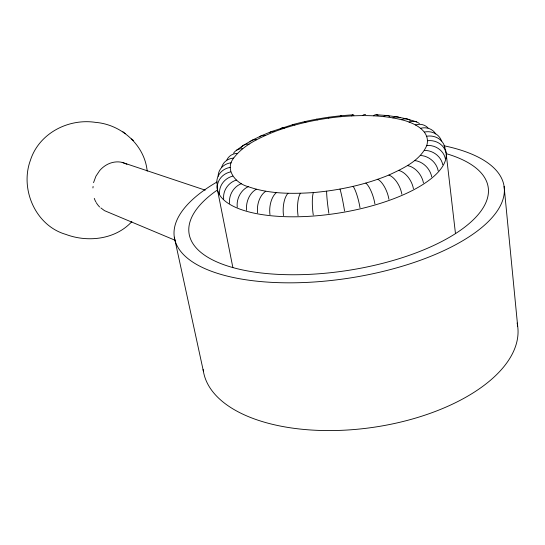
<?xml version="1.0" encoding="UTF-8"?>
<svg xmlns="http://www.w3.org/2000/svg" width="545" height="545" viewBox="0 0 545 545"><rect width="100%" height="100%" fill="white"/><g stroke="black" fill="none" stroke-linecap="round" stroke-linejoin="round"><path stroke-width="0.82" d="M92.923 187.943L93.1 186.438M426.81 145.454C431.041 130.418 413.178 122.516 401.433 119.702C381.425 114.818 360.579 114.947 340.175 116.739C317.715 119.021 295.438 123.77 274.285 131.733C259.379 137.851 243.649 144.861 233.669 158.064C224.206 169.877 236.155 183.679 248.234 186.683C269.06 193.986 291.589 194.013 313.361 192.576C339.188 190.314 364.864 184.891 388.892 175.034C403.273 168.296 419.997 160.864 426.81 145.454A16.929 15.328 13.6 0 1 445.388 158.868M93.542 182.67L95.9 176.253L99.646 170.619A25.377 22.447 -69 0 1 122.175 162.39L205.192 190.137M131.87 221.604C115.499 239.528 87.806 242.695 65.843 234.398C35.561 225.691 19.722 189.217 30.418 160.278C39.049 133.28 68.35 118.231 95.552 122.373C121.263 124.458 144.67 144.997 147.184 171.13M236.36 150.345L243.288 145.426M243.915 145.052L251.926 140.372L260.966 135.937M261.471 135.705L271.315 131.618L293.101 124.526M293.353 124.451C312.789 119.219 332.75 116.003 352.847 114.859M376.214 114.729L386.957 115.533M387.529 115.595L397.618 116.984L407.544 119.103L416.55 121.896M122.175 162.39L126.924 164.263M175.061 240.25L104.47 210.643L100.845 207.917M122.945 131.781L125.234 133.689M131.515 138.914L133.518 140.583M174.318 237.198L203.38 371.152M217.523 190.123L232.892 267.684M446.253 154.187L455.45 233.355M504.098 186.424L517.675 326.142M99.64 207.011A26.317 23.265 -69 0 1 96.302 202.706M95.913 202.025A26.317 23.265 -69 0 1 94.265 198.366M517.13 323.035A158.758 80.251 -8 0 1 373.734 427.266A158.758 80.251 -8 0 1 203.142 369.503M443.909 145.753A166.838 67.11 -8.8 0 1 465.096 239.309A166.838 67.11 -8.8 0 1 230.079 276.785A166.838 67.11 -8.8 0 1 217.121 181.914M446.389 153.697A151.34 60.795 -8.8 0 1 448.835 237.634A151.34 60.795 -8.8 0 1 243.731 270.191A151.34 60.795 -8.8 0 1 217.298 190.055M444.447 147.368A115.853 43.157 -9 0 1 340.046 212.85A115.853 43.157 -9 0 1 217.08 184.741M414.663 160.571A17.222 13.543 49.5 0 1 431.735 176.927M420.331 155.482A17.12 14.422 40.4 0 1 438.194 170.837M427.6 140.705A16.827 15.376 -2.7 0 1 446.11 153.193M388.892 175.04A17.501 9.292 66.4 0 1 401.869 194.258M398.831 170.442A17.42 10.948 61.9 0 1 413.437 188.754M424.385 150.42A17.024 15.022 28.4 0 1 442.758 164.781M339.991 189.108A17.638 1.042 79.7 0 1 344.556 210.976M353.146 186.39A17.631 3.256 76.7 0 1 360 207.781M365.838 183.1A17.61 5.402 73.6 0 1 374.899 203.871M328.873 213.388A17.617 1.185 82.6 0 1 326.646 191.186M313.266 214.982A17.576 3.372 85.6 0 1 313.361 192.589M377.828 179.285A17.563 7.426 70.2 0 1 388.946 199.334M407.462 165.585A17.324 12.378 56.4 0 1 423.445 182.936M298.054 215.718A17.515 5.477 88.7 0 1 300.397 193.298M426.79 136.216A16.677 15.206 -19 0 1 444.965 147.838M229.588 203.367A16.806 14.163 -59.8 0 1 241.544 183.604M237.273 207.175A16.95 13.318 -68.2 0 1 248.234 186.697M257.601 212.884A17.215 10.845 -79.9 0 1 265.783 191.254M269.966 214.648A17.331 9.251 -84.2 0 1 276.39 192.61M246.653 210.37A17.093 12.208 -74.7 0 1 256.348 189.265M216.917 183.774A16.193 14.974 2.9 0 1 230.167 167.417M217.353 189.142A16.343 15.144 -16.2 0 1 230.671 171.886M283.529 215.602A17.433 7.453 -88 0 1 287.998 193.298M219.601 194.258A16.5 15.076 -34.2 0 1 232.729 176.13M223.682 199.027A16.657 14.749 -48.8 0 1 236.36 180.061M392.877 117.87A15.662 10.137 -78.4 0 1 398.906 117.325M399.519 117.597A15.662 10.137 -78.4 0 1 400.112 117.924M401.433 119.709A15.791 11.397 -73.2 0 1 410.256 120.37M383.469 116.562A15.546 8.761 -82.7 0 1 388.088 115.724M388.639 115.915A15.546 8.761 -82.7 0 1 389.689 116.487M420.617 128.279A16.302 14.265 -47.6 0 1 435.741 133.954M424.439 132.054A16.493 14.838 -34.3 0 1 441.539 140.992M362.657 115.581A15.362 5.75 -89.4 0 1 365.634 114.675M373.345 115.799A15.444 7.289 -86.3 0 1 378.067 115.336M351.552 115.901A15.294 4.156 87.7 0 1 353.943 115.206M409.002 122.073A15.948 12.521 -66.8 0 1 419.412 123.497M415.433 124.941A16.112 13.489 -58.4 0 1 428.029 127.912M316.672 119.614A15.192 0.777 79.9 0 1 317.19 119.961M328.676 118.108A15.212 0.879 82.4 0 1 329.037 117.407M269.782 132.762A15.294 7.105 68.8 0 1 270.122 132.387M270.497 132.074A15.294 7.105 68.8 0 1 274.285 131.74M280.716 128.892A15.246 5.6 71.9 0 1 280.982 128.552M281.268 128.266A15.246 5.6 71.9 0 1 284.279 128.204M233.56 153.186A15.648 12.228 50.8 0 1 242.723 148.676M241.169 147.443A15.539 11.125 56.7 0 1 249.106 144.125M218.129 176.321A16.043 14.579 19.9 0 1 231.182 162.792M221.692 167.083A15.9 13.979 33.2 0 1 233.669 158.077M292.454 125.118A15.212 4.026 74.7 0 1 294.852 125.037M226.843 159.964A15.771 13.189 43.2 0 1 237.545 153.349M259.618 136.986A15.362 8.543 65.4 0 1 265.006 135.603M304.308 122.421A15.192 2.412 77.3 0 1 304.403 122.128M304.505 121.889A15.192 2.412 77.3 0 1 305.868 122.278M340.175 116.746A15.24 2.527 85 0 1 341.245 115.812M249.91 142.02A15.444 9.892 61.4 0 1 256.572 139.745"/></g></svg>
